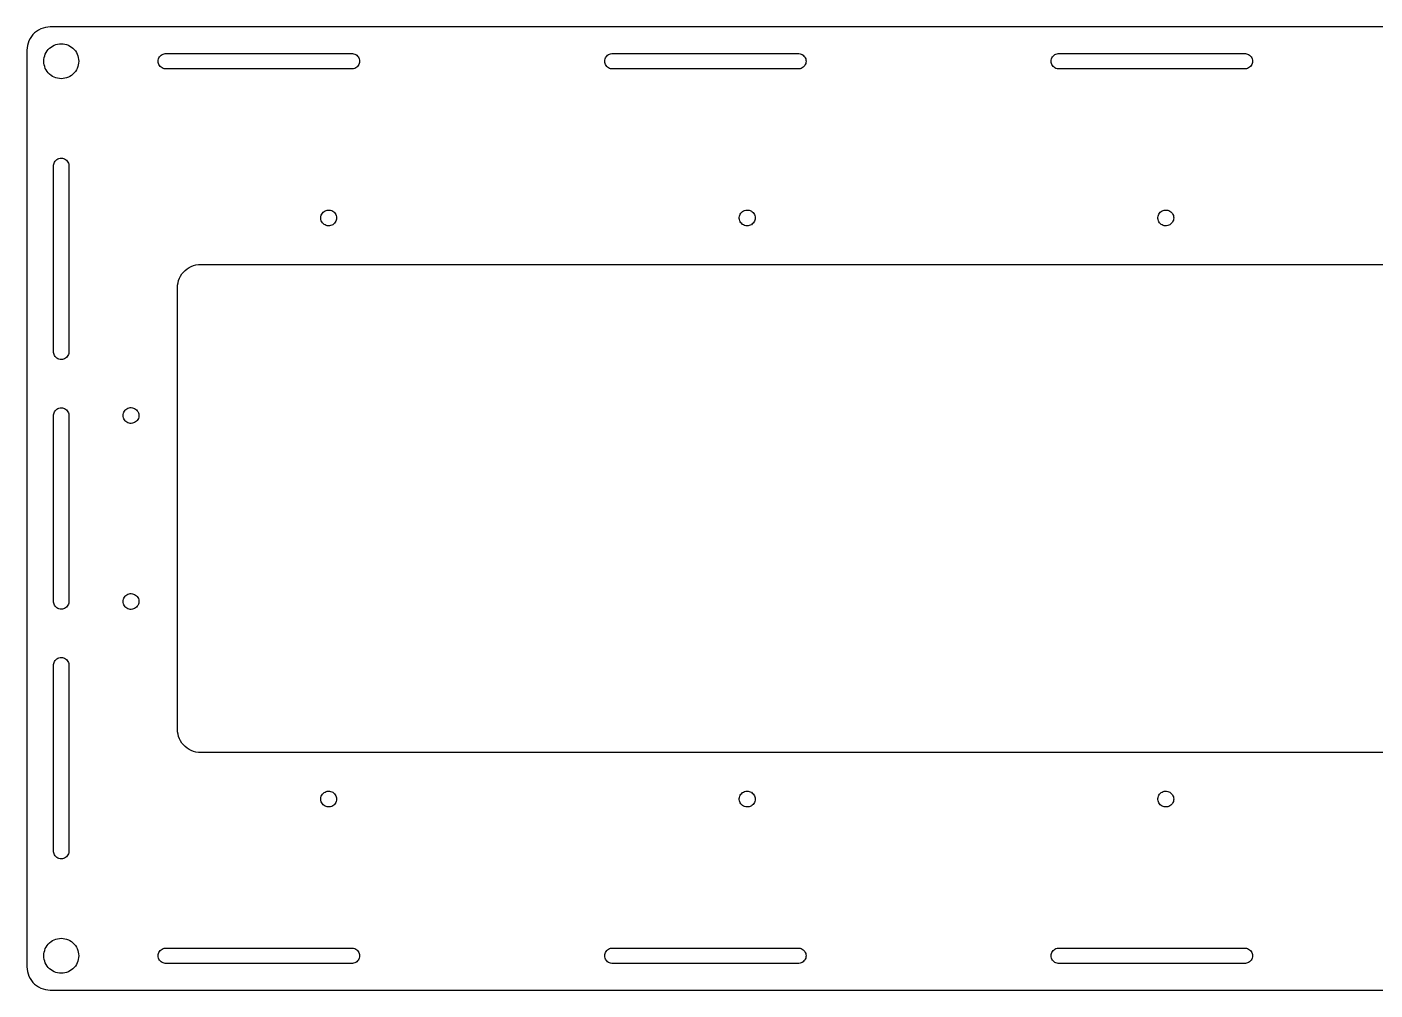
# Model space of a CAD drawing. Header units: metres. Extents: x -290 to 290, y -104 to 104.
# Drawn here: x -289.9 to 0, y -103.6 to 103.6 of the extents above; entities that cross this region are included whole.
import ezdxf

# ---------------------------------------------------------------- set-up
doc = ezdxf.new("R2010")
doc.units = ezdxf.units.M

msp = doc.modelspace()

# ---------------------------------------------------------------- linework, layer by layer
for p, q in [((-288.92, 101.514), (-289.205, 101.075)), ((-288.591, 101.921), (-288.92, 101.514)), ((-288.221, 102.291), (-288.591, 101.921)), ((-287.814, 102.62), (-288.221, 102.291)), ((-287.375, 102.905), (-287.814, 102.62)), ((-286.909, 103.143), (-287.375, 102.905)), ((-286.42, 103.33), (-286.909, 103.143)), ((-285.915, 103.466), (-286.42, 103.33)), ((-285.398, 103.548), (-285.915, 103.466)), ((-284.875, 103.575), (-285.398, 103.548)), ((284.875, 103.575), (-284.875, 103.575)), ((-289.848, 99.0976), (-289.875, 98.575)), ((-289.875, 98.575), (-289.875, -98.575)), ((-289.766, 99.6146), (-289.848, 99.0976)), ((-289.63, 100.12), (-289.766, 99.6146)), ((-289.443, 100.609), (-289.63, 100.12)), ((-289.205, 101.075), (-289.443, 100.609)), ((-285.534, 98.4042), (-285.287, 98.7092)), ((-285.287, 98.7092), (-285.009, 98.9868)), ((-285.009, 98.9868), (-284.704, 99.2338)), ((-284.704, 99.2338), (-284.375, 99.4476)), ((-284.375, 99.4476), (-284.025, 99.6258)), ((-284.025, 99.6258), (-283.659, 99.7665)), ((-283.659, 99.7665), (-283.28, 99.8681)), ((-283.28, 99.8681), (-282.892, 99.9295)), ((-282.892, 99.9295), (-282.5, 99.95)), ((-282.5, 99.95), (-282.108, 99.9295)), ((-282.108, 99.9295), (-281.72, 99.8681)), ((-281.72, 99.8681), (-281.341, 99.7665)), ((-281.341, 99.7665), (-280.975, 99.6258)), ((-280.975, 99.6258), (-280.625, 99.4476)), ((-280.625, 99.4476), (-280.296, 99.2338)), ((-280.296, 99.2338), (-279.991, 98.9868)), ((-279.991, 98.9868), (-279.713, 98.7092)), ((-279.713, 98.7092), (-279.466, 98.4042)), ((-286.25, 96.2), (-286.229, 96.592)), ((-286.229, 95.808), (-286.25, 96.2)), ((-286.229, 96.592), (-286.168, 96.9797)), ((-286.168, 95.4203), (-286.229, 95.808)), ((-286.168, 96.9797), (-286.066, 97.3588)), ((-286.066, 97.3588), (-285.926, 97.7253)), ((-285.926, 97.7253), (-285.748, 98.075)), ((-285.748, 98.075), (-285.534, 98.4042)), ((-279.466, 98.4042), (-279.252, 98.075)), ((-279.252, 98.075), (-279.074, 97.7253)), ((-279.074, 97.7253), (-278.934, 97.3588)), ((-278.934, 97.3588), (-278.832, 96.9797)), ((-278.832, 96.9797), (-278.771, 96.592)), ((-278.771, 95.808), (-278.832, 95.4203)), ((-278.771, 96.592), (-278.75, 96.2)), ((-278.75, 96.2), (-278.771, 95.808)), ((-261.65, 96.2), (-261.632, 96.4459)), ((-261.632, 95.9541), (-261.65, 96.2)), ((-261.632, 96.4459), (-261.577, 96.6863)), ((-261.577, 95.7137), (-261.632, 95.9541)), ((-261.577, 96.6863), (-261.487, 96.9159)), ((-261.487, 95.4841), (-261.577, 95.7137)), ((-261.487, 96.9159), (-261.363, 97.1295)), ((-261.363, 97.1295), (-261.21, 97.3223)), ((-261.21, 97.3223), (-261.029, 97.49)), ((-261.029, 97.49), (-260.825, 97.6289)), ((-260.825, 97.6289), (-260.603, 97.7359)), ((-260.603, 97.7359), (-260.367, 97.8086)), ((-260.367, 97.8086), (-260.123, 97.8454)), ((-260.123, 97.8454), (-219.877, 97.8454)), ((-219.877, 97.8454), (-219.633, 97.8086)), ((-219.633, 97.8086), (-219.397, 97.7359)), ((-219.397, 97.7359), (-219.175, 97.6289)), ((-219.175, 97.6289), (-218.971, 97.49)), ((-218.971, 97.49), (-218.79, 97.3223)), ((-218.79, 97.3223), (-218.637, 97.1295)), ((-218.637, 97.1295), (-218.513, 96.9159)), ((-218.513, 96.9159), (-218.423, 96.6863)), ((-218.423, 95.7137), (-218.513, 95.4841)), ((-218.423, 96.6863), (-218.368, 96.4459)), ((-218.368, 95.9541), (-218.423, 95.7137)), ((-218.368, 96.4459), (-218.35, 96.2)), ((-218.35, 96.2), (-218.368, 95.9541)), ((-165.65, 96.2), (-165.632, 96.4459)), ((-165.632, 95.9541), (-165.65, 96.2)), ((-165.632, 96.4459), (-165.577, 96.6863)), ((-165.577, 95.7137), (-165.632, 95.9541)), ((-165.577, 96.6863), (-165.487, 96.9159)), ((-165.487, 95.4841), (-165.577, 95.7137)), ((-165.487, 96.9159), (-165.363, 97.1295)), ((-165.363, 97.1295), (-165.21, 97.3223)), ((-165.21, 97.3223), (-165.029, 97.49)), ((-165.029, 97.49), (-164.825, 97.6289)), ((-164.825, 97.6289), (-164.603, 97.7359)), ((-164.603, 97.7359), (-164.367, 97.8086)), ((-164.367, 97.8086), (-164.123, 97.8454)), ((-164.123, 97.8454), (-123.877, 97.8454)), ((-123.877, 97.8454), (-123.633, 97.8086)), ((-123.633, 97.8086), (-123.397, 97.7359)), ((-123.397, 97.7359), (-123.175, 97.6289)), ((-123.175, 97.6289), (-122.971, 97.49)), ((-122.971, 97.49), (-122.79, 97.3223)), ((-122.79, 97.3223), (-122.637, 97.1295)), ((-122.637, 97.1295), (-122.513, 96.9159)), ((-122.513, 96.9159), (-122.423, 96.6863)), ((-122.423, 95.7137), (-122.513, 95.4841)), ((-122.423, 96.6863), (-122.368, 96.4459)), ((-122.368, 95.9541), (-122.423, 95.7137)), ((-122.368, 96.4459), (-122.35, 96.2)), ((-122.35, 96.2), (-122.368, 95.9541)), ((-69.65, 96.2), (-69.6316, 96.4459)), ((-69.6316, 95.9541), (-69.65, 96.2)), ((-69.6316, 96.4459), (-69.5767, 96.6863)), ((-69.5767, 95.7137), (-69.6316, 95.9541)), ((-69.5767, 96.6863), (-69.4866, 96.9159)), ((-69.4866, 95.4841), (-69.5767, 95.7137)), ((-69.4866, 96.9159), (-69.3633, 97.1295)), ((-69.3633, 97.1295), (-69.2095, 97.3223)), ((-69.2095, 97.3223), (-69.0287, 97.49)), ((-69.0287, 97.49), (-68.825, 97.6289)), ((-68.825, 97.6289), (-68.6028, 97.7359)), ((-68.6028, 97.7359), (-68.3672, 97.8086)), ((-68.3672, 97.8086), (-68.1233, 97.8454)), ((-68.1233, 97.8454), (-27.8767, 97.8454)), ((-27.8767, 97.8454), (-27.6328, 97.8086)), ((-27.6328, 97.8086), (-27.3972, 97.7359)), ((-27.3972, 97.7359), (-27.175, 97.6289)), ((-27.175, 97.6289), (-26.9712, 97.49)), ((-26.9712, 97.49), (-26.7905, 97.3223)), ((-26.7905, 97.3223), (-26.6367, 97.1295)), ((-26.6367, 97.1295), (-26.5134, 96.9159)), ((-26.5134, 96.9159), (-26.4233, 96.6863)), ((-26.4233, 95.7137), (-26.5134, 95.4841)), ((-26.4233, 96.6863), (-26.3684, 96.4459)), ((-26.3684, 95.9541), (-26.4233, 95.7137)), ((-26.3684, 96.4459), (-26.35, 96.2)), ((-26.35, 96.2), (-26.3684, 95.9541)), ((-286.066, 95.0412), (-286.168, 95.4203)), ((-285.926, 94.6747), (-286.066, 95.0412)), ((-285.748, 94.325), (-285.926, 94.6747)), ((-285.534, 93.9958), (-285.748, 94.325)), ((-285.287, 93.6908), (-285.534, 93.9958)), ((-285.009, 93.4132), (-285.287, 93.6908)), ((-284.704, 93.1662), (-285.009, 93.4132)), ((-284.375, 92.9524), (-284.704, 93.1662)), ((-284.025, 92.7742), (-284.375, 92.9524)), ((-283.659, 92.6335), (-284.025, 92.7742)), ((-280.975, 92.7742), (-281.341, 92.6335)), ((-280.625, 92.9524), (-280.975, 92.7742)), ((-280.296, 93.1662), (-280.625, 92.9524)), ((-279.991, 93.4132), (-280.296, 93.1662)), ((-279.713, 93.6908), (-279.991, 93.4132)), ((-279.466, 93.9958), (-279.713, 93.6908)), ((-279.252, 94.325), (-279.466, 93.9958)), ((-279.074, 94.6747), (-279.252, 94.325)), ((-278.934, 95.0412), (-279.074, 94.6747)), ((-278.832, 95.4203), (-278.934, 95.0412)), ((-261.363, 95.2705), (-261.487, 95.4841)), ((-261.21, 95.0777), (-261.363, 95.2705)), ((-261.029, 94.91), (-261.21, 95.0777)), ((-260.825, 94.7711), (-261.029, 94.91)), ((-260.603, 94.664), (-260.825, 94.7711)), ((-260.367, 94.5914), (-260.603, 94.664)), ((-260.123, 94.5546), (-260.367, 94.5914)), ((-219.877, 94.5546), (-260.123, 94.5546)), ((-219.633, 94.5914), (-219.877, 94.5546)), ((-219.397, 94.664), (-219.633, 94.5914)), ((-219.175, 94.7711), (-219.397, 94.664)), ((-218.971, 94.91), (-219.175, 94.7711)), ((-218.79, 95.0777), (-218.971, 94.91)), ((-218.637, 95.2705), (-218.79, 95.0777)), ((-218.513, 95.4841), (-218.637, 95.2705)), ((-165.363, 95.2705), (-165.487, 95.4841)), ((-165.21, 95.0777), (-165.363, 95.2705)), ((-165.029, 94.91), (-165.21, 95.0777)), ((-164.825, 94.7711), (-165.029, 94.91)), ((-164.603, 94.664), (-164.825, 94.7711)), ((-164.367, 94.5914), (-164.603, 94.664)), ((-164.123, 94.5546), (-164.367, 94.5914)), ((-123.877, 94.5546), (-164.123, 94.5546)), ((-123.633, 94.5914), (-123.877, 94.5546)), ((-123.397, 94.664), (-123.633, 94.5914)), ((-123.175, 94.7711), (-123.397, 94.664)), ((-122.971, 94.91), (-123.175, 94.7711)), ((-122.79, 95.0777), (-122.971, 94.91)), ((-122.637, 95.2705), (-122.79, 95.0777)), ((-122.513, 95.4841), (-122.637, 95.2705)), ((-69.3633, 95.2705), (-69.4866, 95.4841)), ((-69.2095, 95.0777), (-69.3633, 95.2705)), ((-69.0287, 94.91), (-69.2095, 95.0777)), ((-68.825, 94.7711), (-69.0287, 94.91)), ((-68.6028, 94.664), (-68.825, 94.7711)), ((-68.3672, 94.5914), (-68.6028, 94.664)), ((-68.1233, 94.5546), (-68.3672, 94.5914)), ((-27.8767, 94.5546), (-68.1233, 94.5546)), ((-27.6328, 94.5914), (-27.8767, 94.5546)), ((-27.3972, 94.664), (-27.6328, 94.5914)), ((-27.175, 94.7711), (-27.3972, 94.664)), ((-26.9712, 94.91), (-27.175, 94.7711)), ((-26.7905, 95.0777), (-26.9712, 94.91)), ((-26.6367, 95.2705), (-26.7905, 95.0777)), ((-26.5134, 95.4841), (-26.6367, 95.2705)), ((-283.28, 92.5319), (-283.659, 92.6335)), ((-282.892, 92.4705), (-283.28, 92.5319)), ((-282.5, 92.45), (-282.892, 92.4705)), ((-282.108, 92.4705), (-282.5, 92.45)), ((-281.72, 92.5319), (-282.108, 92.4705)), ((-281.341, 92.6335), (-281.72, 92.5319)), ((-284.145, 73.8233), (-284.109, 74.0672)), ((-284.145, 33.5767), (-284.145, 73.8233)), ((-284.109, 74.0672), (-284.036, 74.3028)), ((-284.036, 74.3028), (-283.929, 74.525)), ((-283.929, 74.525), (-283.79, 74.7288)), ((-283.79, 74.7288), (-283.622, 74.9095)), ((-283.622, 74.9095), (-283.429, 75.0633)), ((-283.429, 75.0633), (-283.216, 75.1866)), ((-283.216, 75.1866), (-282.986, 75.2767)), ((-282.986, 75.2767), (-282.746, 75.3316)), ((-282.746, 75.3316), (-282.5, 75.35)), ((-282.5, 75.35), (-282.254, 75.3316)), ((-282.254, 75.3316), (-282.014, 75.2767)), ((-282.014, 75.2767), (-281.784, 75.1866)), ((-281.784, 75.1866), (-281.571, 75.0633)), ((-281.571, 75.0633), (-281.378, 74.9095)), ((-281.378, 74.9095), (-281.21, 74.7288)), ((-281.21, 74.7288), (-281.071, 74.525)), ((-281.071, 74.525), (-280.964, 74.3028)), ((-280.964, 74.3028), (-280.891, 74.0672)), ((-280.891, 74.0672), (-280.855, 73.8233)), ((-280.855, 73.8233), (-280.855, 33.5767)), ((-226.18, 63.7238), (-225.989, 63.8826)), ((-225.989, 63.8826), (-225.777, 64.0119)), ((-225.777, 64.0119), (-225.549, 64.1089)), ((-225.549, 64.1089), (-225.309, 64.1717)), ((-225.309, 64.1717), (-225.062, 64.1989)), ((-225.062, 64.1989), (-224.814, 64.1898)), ((-224.814, 64.1898), (-224.57, 64.1447)), ((-224.57, 64.1447), (-224.335, 64.0646)), ((-224.335, 64.0646), (-224.114, 63.9511)), ((-224.114, 63.9511), (-223.913, 63.8067)), ((-223.913, 63.8067), (-223.734, 63.6344)), ((-136.18, 63.7238), (-135.989, 63.8826)), ((-135.989, 63.8826), (-135.777, 64.0119)), ((-135.777, 64.0119), (-135.549, 64.1089)), ((-135.549, 64.1089), (-135.309, 64.1717)), ((-135.309, 64.1717), (-135.062, 64.1989)), ((-135.062, 64.1989), (-134.814, 64.1898)), ((-134.814, 64.1898), (-134.57, 64.1447)), ((-134.57, 64.1447), (-134.335, 64.0646)), ((-134.335, 64.0646), (-134.114, 63.9511)), ((-134.114, 63.9511), (-133.913, 63.8067)), ((-133.913, 63.8067), (-133.734, 63.6344)), ((-46.1799, 63.7238), (-45.9892, 63.8826)), ((-45.9892, 63.8826), (-45.7773, 64.0119)), ((-45.7773, 64.0119), (-45.5489, 64.1089)), ((-45.5489, 64.1089), (-45.3088, 64.1717)), ((-45.3088, 64.1717), (-45.0621, 64.1989)), ((-45.0621, 64.1989), (-44.8141, 64.1898)), ((-44.8141, 64.1898), (-44.57, 64.1447)), ((-44.57, 64.1447), (-44.3351, 64.0646)), ((-44.3351, 64.0646), (-44.1144, 63.9511)), ((-44.1144, 63.9511), (-43.9126, 63.8067)), ((-43.9126, 63.8067), (-43.7339, 63.6344)), ((-226.695, 62.6241), (-226.659, 62.8696)), ((-226.695, 62.3759), (-226.695, 62.6241)), ((-226.659, 62.1304), (-226.695, 62.3759)), ((-226.659, 62.8696), (-226.588, 63.1073)), ((-226.588, 61.8927), (-226.659, 62.1304)), ((-226.588, 63.1073), (-226.482, 63.332)), ((-226.482, 61.668), (-226.588, 61.8927)), ((-226.482, 63.332), (-226.346, 63.539)), ((-226.346, 61.461), (-226.482, 61.668)), ((-226.346, 63.539), (-226.18, 63.7238)), ((-226.18, 61.2762), (-226.346, 61.461)), ((-225.989, 61.1174), (-226.18, 61.2762)), ((-225.777, 60.9881), (-225.989, 61.1174)), ((-225.549, 60.8911), (-225.777, 60.9881)), ((-225.309, 60.8283), (-225.549, 60.8911)), ((-224.335, 60.9354), (-224.57, 60.8553)), ((-224.114, 61.0489), (-224.335, 60.9354)), ((-223.913, 61.1933), (-224.114, 61.0489)), ((-223.734, 61.3656), (-223.913, 61.1933)), ((-223.734, 63.6344), (-223.582, 63.438)), ((-223.582, 61.562), (-223.734, 61.3656)), ((-223.582, 63.438), (-223.461, 63.2216)), ((-223.461, 61.7784), (-223.582, 61.562)), ((-223.461, 63.2216), (-223.372, 62.9898)), ((-223.372, 62.0102), (-223.461, 61.7784)), ((-223.372, 62.9898), (-223.318, 62.7475)), ((-223.318, 62.2525), (-223.372, 62.0102)), ((-223.318, 62.7475), (-223.3, 62.5)), ((-223.3, 62.5), (-223.318, 62.2525)), ((-136.695, 62.6241), (-136.659, 62.8696)), ((-136.695, 62.3759), (-136.695, 62.6241)), ((-136.659, 62.1304), (-136.695, 62.3759)), ((-136.659, 62.8696), (-136.588, 63.1073)), ((-136.588, 61.8927), (-136.659, 62.1304)), ((-136.588, 63.1073), (-136.482, 63.332)), ((-136.482, 61.668), (-136.588, 61.8927)), ((-136.482, 63.332), (-136.346, 63.539)), ((-136.346, 61.461), (-136.482, 61.668)), ((-136.346, 63.539), (-136.18, 63.7238)), ((-136.18, 61.2762), (-136.346, 61.461)), ((-135.989, 61.1174), (-136.18, 61.2762)), ((-135.777, 60.9881), (-135.989, 61.1174)), ((-135.549, 60.8911), (-135.777, 60.9881)), ((-135.309, 60.8283), (-135.549, 60.8911)), ((-134.335, 60.9354), (-134.57, 60.8553)), ((-134.114, 61.0489), (-134.335, 60.9354)), ((-133.913, 61.1933), (-134.114, 61.0489)), ((-133.734, 61.3656), (-133.913, 61.1933)), ((-133.734, 63.6344), (-133.582, 63.438)), ((-133.582, 61.562), (-133.734, 61.3656)), ((-133.582, 63.438), (-133.461, 63.2216)), ((-133.461, 61.7784), (-133.582, 61.562)), ((-133.461, 63.2216), (-133.372, 62.9898)), ((-133.372, 62.0102), (-133.461, 61.7784)), ((-133.372, 62.9898), (-133.318, 62.7475)), ((-133.318, 62.2525), (-133.372, 62.0102)), ((-133.318, 62.7475), (-133.3, 62.5)), ((-133.3, 62.5), (-133.318, 62.2525)), ((-46.6955, 62.6241), (-46.6593, 62.8696)), ((-46.6955, 62.3759), (-46.6955, 62.6241)), ((-46.6593, 62.1304), (-46.6955, 62.3759)), ((-46.6593, 62.8696), (-46.5878, 63.1073)), ((-46.5878, 61.8927), (-46.6593, 62.1304)), ((-46.5878, 63.1073), (-46.4825, 63.332)), ((-46.4825, 61.668), (-46.5878, 61.8927)), ((-46.4825, 63.332), (-46.3455, 63.539)), ((-46.3455, 61.461), (-46.4825, 61.668)), ((-46.3455, 63.539), (-46.1799, 63.7238)), ((-46.1799, 61.2762), (-46.3455, 61.461)), ((-45.9892, 61.1174), (-46.1799, 61.2762)), ((-45.7773, 60.9881), (-45.9892, 61.1174)), ((-45.5489, 60.8911), (-45.7773, 60.9881)), ((-45.3088, 60.8283), (-45.5489, 60.8911)), ((-44.3351, 60.9354), (-44.57, 60.8553)), ((-44.1144, 61.0489), (-44.3351, 60.9354)), ((-43.9126, 61.1933), (-44.1144, 61.0489)), ((-43.7339, 61.3656), (-43.9126, 61.1933)), ((-43.7339, 63.6344), (-43.5822, 63.438)), ((-43.5822, 61.562), (-43.7339, 61.3656)), ((-43.5822, 63.438), (-43.4607, 63.2216)), ((-43.4607, 61.7784), (-43.5822, 61.562)), ((-43.4607, 63.2216), (-43.3721, 62.9898)), ((-43.3721, 62.0102), (-43.4607, 61.7784)), ((-43.3721, 62.9898), (-43.3181, 62.7475)), ((-43.3181, 62.2525), (-43.3721, 62.0102)), ((-43.3181, 62.7475), (-43.3, 62.5)), ((-43.3, 62.5), (-43.3181, 62.2525)), ((-225.062, 60.8011), (-225.309, 60.8283)), ((-224.814, 60.8102), (-225.062, 60.8011)), ((-224.57, 60.8553), (-224.814, 60.8102)), ((-135.062, 60.8011), (-135.309, 60.8283)), ((-134.814, 60.8102), (-135.062, 60.8011)), ((-134.57, 60.8553), (-134.814, 60.8102)), ((-45.0621, 60.8011), (-45.3088, 60.8283)), ((-44.8141, 60.8102), (-45.0621, 60.8011)), ((-44.57, 60.8553), (-44.8141, 60.8102)), ((-254.534, 52.0677), (-254.045, 52.2553)), ((-254.045, 52.2553), (-253.54, 52.3907)), ((-253.54, 52.3907), (-253.023, 52.4726)), ((-253.023, 52.4726), (-252.5, 52.5)), ((-252.5, 52.5), (252.5, 52.5)), ((-257.255, 49.0451), (-257.068, 49.5337)), ((-257.068, 49.5337), (-256.83, 50)), ((-256.83, 50), (-256.545, 50.4389)), ((-256.545, 50.4389), (-256.216, 50.8457)), ((-256.216, 50.8457), (-255.846, 51.2157)), ((-255.846, 51.2157), (-255.439, 51.5451)), ((-255.439, 51.5451), (-255, 51.8301)), ((-255, 51.8301), (-254.534, 52.0677)), ((-257.5, 47.5), (-257.473, 48.0226)), ((-257.5, -47.5), (-257.5, 47.5)), ((-257.473, 48.0226), (-257.391, 48.5396)), ((-257.391, 48.5396), (-257.255, 49.0451)), ((-284.109, 33.3328), (-284.145, 33.5767)), ((-284.036, 33.0972), (-284.109, 33.3328)), ((-283.929, 32.875), (-284.036, 33.0972)), ((-283.79, 32.6712), (-283.929, 32.875)), ((-283.622, 32.4905), (-283.79, 32.6712)), ((-283.429, 32.3367), (-283.622, 32.4905)), ((-283.216, 32.2134), (-283.429, 32.3367)), ((-282.986, 32.1233), (-283.216, 32.2134)), ((-282.746, 32.0684), (-282.986, 32.1233)), ((-282.5, 32.05), (-282.746, 32.0684)), ((-282.254, 32.0684), (-282.5, 32.05)), ((-282.014, 32.1233), (-282.254, 32.0684)), ((-281.784, 32.2134), (-282.014, 32.1233)), ((-281.571, 32.3367), (-281.784, 32.2134)), ((-281.378, 32.4905), (-281.571, 32.3367)), ((-281.21, 32.6712), (-281.378, 32.4905)), ((-281.071, 32.875), (-281.21, 32.6712)), ((-280.964, 33.0972), (-281.071, 32.875)), ((-280.891, 33.3328), (-280.964, 33.0972)), ((-280.855, 33.5767), (-280.891, 33.3328)), ((-284.145, 20.1233), (-284.109, 20.3672)), ((-284.109, 20.3672), (-284.036, 20.6028)), ((-284.036, 20.6028), (-283.929, 20.825)), ((-283.929, 20.825), (-283.79, 21.0287)), ((-283.79, 21.0287), (-283.622, 21.2095)), ((-283.622, 21.2095), (-283.429, 21.3633)), ((-283.429, 21.3633), (-283.216, 21.4866)), ((-283.216, 21.4866), (-282.986, 21.5767)), ((-282.986, 21.5767), (-282.746, 21.6316)), ((-282.746, 21.6316), (-282.5, 21.65)), ((-282.5, 21.65), (-282.254, 21.6316)), ((-282.254, 21.6316), (-282.014, 21.5767)), ((-282.014, 21.5767), (-281.784, 21.4866)), ((-281.784, 21.4866), (-281.571, 21.3633)), ((-281.571, 21.3633), (-281.378, 21.2095)), ((-281.378, 21.2095), (-281.21, 21.0287)), ((-281.21, 21.0287), (-281.071, 20.825)), ((-281.071, 20.825), (-280.964, 20.6028)), ((-280.964, 20.6028), (-280.891, 20.3672)), ((-280.891, 20.3672), (-280.855, 20.1233)), ((-269.182, 20.2475), (-269.128, 20.4898)), ((-269.128, 20.4898), (-269.039, 20.7216)), ((-269.039, 20.7216), (-268.918, 20.938)), ((-268.918, 20.938), (-268.766, 21.1344)), ((-268.766, 21.1344), (-268.587, 21.3067)), ((-268.587, 21.3067), (-268.386, 21.4511)), ((-268.386, 21.4511), (-268.165, 21.5646)), ((-268.165, 21.5646), (-267.93, 21.6447)), ((-267.93, 21.6447), (-267.686, 21.6898)), ((-267.686, 21.6898), (-267.438, 21.6989)), ((-267.438, 21.6989), (-267.191, 21.6717)), ((-267.191, 21.6717), (-266.951, 21.6089)), ((-266.951, 21.6089), (-266.723, 21.5119)), ((-266.723, 21.5119), (-266.511, 21.3826)), ((-266.511, 21.3826), (-266.32, 21.2238)), ((-266.32, 21.2238), (-266.154, 21.039)), ((-266.154, 21.039), (-266.018, 20.832)), ((-266.018, 20.832), (-265.912, 20.6073)), ((-265.912, 20.6073), (-265.841, 20.3696)), ((-265.841, 20.3696), (-265.805, 20.1241)), ((-284.145, -20.1233), (-284.145, 20.1233)), ((-280.855, 20.1233), (-280.855, -20.1233)), ((-269.2, 20), (-269.182, 20.2475)), ((-269.182, 19.7525), (-269.2, 20)), ((-269.128, 19.5102), (-269.182, 19.7525)), ((-269.039, 19.2784), (-269.128, 19.5102)), ((-268.918, 19.062), (-269.039, 19.2784)), ((-268.766, 18.8656), (-268.918, 19.062)), ((-268.587, 18.6933), (-268.766, 18.8656)), ((-268.386, 18.5489), (-268.587, 18.6933)), ((-268.165, 18.4354), (-268.386, 18.5489)), ((-267.93, 18.3553), (-268.165, 18.4354)), ((-267.686, 18.3102), (-267.93, 18.3553)), ((-267.438, 18.3011), (-267.686, 18.3102)), ((-267.191, 18.3283), (-267.438, 18.3011)), ((-266.951, 18.3911), (-267.191, 18.3283)), ((-266.723, 18.4881), (-266.951, 18.3911)), ((-266.511, 18.6174), (-266.723, 18.4881)), ((-266.32, 18.7762), (-266.511, 18.6174)), ((-266.154, 18.961), (-266.32, 18.7762)), ((-266.018, 19.168), (-266.154, 18.961)), ((-265.912, 19.3927), (-266.018, 19.168)), ((-265.841, 19.6304), (-265.912, 19.3927)), ((-265.805, 19.8759), (-265.841, 19.6304)), ((-265.805, 20.1241), (-265.805, 19.8759)), ((-284.109, -20.3672), (-284.145, -20.1233)), ((-280.855, -20.1233), (-280.891, -20.3672)), ((-269.2, -20), (-269.182, -19.7525)), ((-269.182, -20.2475), (-269.2, -20)), ((-269.182, -19.7525), (-269.128, -19.5102)), ((-269.128, -20.4898), (-269.182, -20.2475)), ((-269.128, -19.5102), (-269.039, -19.2784)), ((-269.039, -19.2784), (-268.918, -19.062)), ((-268.918, -19.062), (-268.766, -18.8656)), ((-268.766, -18.8656), (-268.587, -18.6933)), ((-268.587, -18.6933), (-268.386, -18.5489)), ((-268.386, -18.5489), (-268.165, -18.4354)), ((-268.165, -18.4354), (-267.93, -18.3553)), ((-267.93, -18.3553), (-267.686, -18.3102)), ((-267.686, -18.3102), (-267.438, -18.3011)), ((-267.438, -18.3011), (-267.191, -18.3283)), ((-267.191, -18.3283), (-266.951, -18.3911)), ((-266.951, -18.3911), (-266.723, -18.4881)), ((-266.723, -18.4881), (-266.511, -18.6174)), ((-266.511, -18.6174), (-266.32, -18.7762)), ((-266.32, -18.7762), (-266.154, -18.961)), ((-266.154, -18.961), (-266.018, -19.168)), ((-266.018, -19.168), (-265.912, -19.3927)), ((-265.912, -19.3927), (-265.841, -19.6304)), ((-265.841, -19.6304), (-265.805, -19.8759)), ((-265.805, -20.1241), (-265.841, -20.3696)), ((-265.805, -19.8759), (-265.805, -20.1241)), ((-284.036, -20.6028), (-284.109, -20.3672)), ((-283.929, -20.825), (-284.036, -20.6028)), ((-283.79, -21.0287), (-283.929, -20.825)), ((-283.622, -21.2095), (-283.79, -21.0287)), ((-283.429, -21.3633), (-283.622, -21.2095)), ((-283.216, -21.4866), (-283.429, -21.3633)), ((-282.986, -21.5767), (-283.216, -21.4866)), ((-282.746, -21.6316), (-282.986, -21.5767)), ((-282.5, -21.65), (-282.746, -21.6316)), ((-282.254, -21.6316), (-282.5, -21.65)), ((-282.014, -21.5767), (-282.254, -21.6316)), ((-281.784, -21.4866), (-282.014, -21.5767)), ((-281.571, -21.3633), (-281.784, -21.4866)), ((-281.378, -21.2095), (-281.571, -21.3633)), ((-281.21, -21.0287), (-281.378, -21.2095)), ((-281.071, -20.825), (-281.21, -21.0287)), ((-280.964, -20.6028), (-281.071, -20.825)), ((-280.891, -20.3672), (-280.964, -20.6028)), ((-269.039, -20.7216), (-269.128, -20.4898)), ((-268.918, -20.938), (-269.039, -20.7216)), ((-268.766, -21.1344), (-268.918, -20.938)), ((-268.587, -21.3067), (-268.766, -21.1344)), ((-268.386, -21.4511), (-268.587, -21.3067)), ((-268.165, -21.5646), (-268.386, -21.4511)), ((-267.93, -21.6447), (-268.165, -21.5646)), ((-267.686, -21.6898), (-267.93, -21.6447)), ((-267.438, -21.6989), (-267.686, -21.6898)), ((-267.191, -21.6717), (-267.438, -21.6989)), ((-266.951, -21.6089), (-267.191, -21.6717)), ((-266.723, -21.5119), (-266.951, -21.6089)), ((-266.511, -21.3826), (-266.723, -21.5119)), ((-266.32, -21.2238), (-266.511, -21.3826)), ((-266.154, -21.039), (-266.32, -21.2238)), ((-266.018, -20.832), (-266.154, -21.039)), ((-265.912, -20.6073), (-266.018, -20.832)), ((-265.841, -20.3696), (-265.912, -20.6073)), ((-284.145, -33.5767), (-284.109, -33.3328)), ((-284.145, -73.8233), (-284.145, -33.5767)), ((-284.109, -33.3328), (-284.036, -33.0972)), ((-284.036, -33.0972), (-283.929, -32.875)), ((-283.929, -32.875), (-283.79, -32.6712)), ((-283.79, -32.6712), (-283.622, -32.4905)), ((-283.622, -32.4905), (-283.429, -32.3367)), ((-283.429, -32.3367), (-283.216, -32.2134)), ((-283.216, -32.2134), (-282.986, -32.1233)), ((-282.986, -32.1233), (-282.746, -32.0684)), ((-282.746, -32.0684), (-282.5, -32.05)), ((-282.5, -32.05), (-282.254, -32.0684)), ((-282.254, -32.0684), (-282.014, -32.1233)), ((-282.014, -32.1233), (-281.784, -32.2134)), ((-281.784, -32.2134), (-281.571, -32.3367)), ((-281.571, -32.3367), (-281.378, -32.4905)), ((-281.378, -32.4905), (-281.21, -32.6712)), ((-281.21, -32.6712), (-281.071, -32.875)), ((-281.071, -32.875), (-280.964, -33.0972)), ((-280.964, -33.0972), (-280.891, -33.3328)), ((-280.891, -33.3328), (-280.855, -33.5767)), ((-280.855, -33.5767), (-280.855, -73.8233)), ((-257.473, -48.0226), (-257.5, -47.5)), ((-257.391, -48.5396), (-257.473, -48.0226)), ((-257.255, -49.0451), (-257.391, -48.5396)), ((-257.068, -49.5337), (-257.255, -49.0451)), ((-256.83, -50), (-257.068, -49.5337)), ((-256.545, -50.4389), (-256.83, -50)), ((-256.216, -50.8457), (-256.545, -50.4389)), ((-255.846, -51.2157), (-256.216, -50.8457)), ((-255.439, -51.5451), (-255.846, -51.2157)), ((-255, -51.8301), (-255.439, -51.5451)), ((-254.534, -52.0677), (-255, -51.8301)), ((-254.045, -52.2553), (-254.534, -52.0677)), ((-253.54, -52.3907), (-254.045, -52.2553)), ((-253.023, -52.4726), (-253.54, -52.3907)), ((-252.5, -52.5), (-253.023, -52.4726)), ((252.5, -52.5), (-252.5, -52.5)), ((-225.549, -60.8911), (-225.309, -60.8283)), ((-225.309, -60.8283), (-225.062, -60.8011)), ((-225.062, -60.8011), (-224.814, -60.8102)), ((-224.814, -60.8102), (-224.57, -60.8553)), ((-224.57, -60.8553), (-224.335, -60.9354)), ((-135.549, -60.8911), (-135.309, -60.8283)), ((-135.309, -60.8283), (-135.062, -60.8011)), ((-135.062, -60.8011), (-134.814, -60.8102)), ((-134.814, -60.8102), (-134.57, -60.8553)), ((-134.57, -60.8553), (-134.335, -60.9354)), ((-45.5489, -60.8911), (-45.3088, -60.8283)), ((-45.3088, -60.8283), (-45.0621, -60.8011)), ((-45.0621, -60.8011), (-44.8141, -60.8102)), ((-44.8141, -60.8102), (-44.57, -60.8553)), ((-44.57, -60.8553), (-44.3351, -60.9354)), ((-226.695, -62.3759), (-226.659, -62.1304)), ((-226.695, -62.6241), (-226.695, -62.3759)), ((-226.659, -62.8696), (-226.695, -62.6241)), ((-226.659, -62.1304), (-226.588, -61.8927)), ((-226.588, -63.1073), (-226.659, -62.8696)), ((-226.588, -61.8927), (-226.482, -61.668)), ((-226.482, -63.332), (-226.588, -63.1073)), ((-226.482, -61.668), (-226.346, -61.461)), ((-226.346, -63.539), (-226.482, -63.332)), ((-226.346, -61.461), (-226.18, -61.2762)), ((-226.18, -63.7238), (-226.346, -63.539)), ((-226.18, -61.2762), (-225.989, -61.1174)), ((-225.989, -63.8826), (-226.18, -63.7238)), ((-225.989, -61.1174), (-225.777, -60.9881)), ((-225.777, -60.9881), (-225.549, -60.8911)), ((-224.335, -60.9354), (-224.114, -61.0489)), ((-224.114, -61.0489), (-223.913, -61.1933)), ((-223.913, -61.1933), (-223.734, -61.3656)), ((-223.734, -63.6344), (-223.913, -63.8067)), ((-223.734, -61.3656), (-223.582, -61.562)), ((-223.582, -63.438), (-223.734, -63.6344)), ((-223.582, -61.562), (-223.461, -61.7784)), ((-223.461, -63.2216), (-223.582, -63.438)), ((-223.461, -61.7784), (-223.372, -62.0102)), ((-223.372, -62.9898), (-223.461, -63.2216)), ((-223.372, -62.0102), (-223.318, -62.2525)), ((-223.318, -62.7475), (-223.372, -62.9898)), ((-223.318, -62.2525), (-223.3, -62.5)), ((-223.3, -62.5), (-223.318, -62.7475)), ((-136.695, -62.3759), (-136.659, -62.1304)), ((-136.695, -62.6241), (-136.695, -62.3759)), ((-136.659, -62.8696), (-136.695, -62.6241)), ((-136.659, -62.1304), (-136.588, -61.8927)), ((-136.588, -63.1073), (-136.659, -62.8696)), ((-136.588, -61.8927), (-136.482, -61.668)), ((-136.482, -63.332), (-136.588, -63.1073)), ((-136.482, -61.668), (-136.346, -61.461)), ((-136.346, -63.539), (-136.482, -63.332)), ((-136.346, -61.461), (-136.18, -61.2762)), ((-136.18, -63.7238), (-136.346, -63.539)), ((-136.18, -61.2762), (-135.989, -61.1174)), ((-135.989, -63.8826), (-136.18, -63.7238)), ((-135.989, -61.1174), (-135.777, -60.9881)), ((-135.777, -60.9881), (-135.549, -60.8911)), ((-134.335, -60.9354), (-134.114, -61.0489)), ((-134.114, -61.0489), (-133.913, -61.1933)), ((-133.913, -61.1933), (-133.734, -61.3656)), ((-133.734, -63.6344), (-133.913, -63.8067)), ((-133.734, -61.3656), (-133.582, -61.562)), ((-133.582, -63.438), (-133.734, -63.6344)), ((-133.582, -61.562), (-133.461, -61.7784)), ((-133.461, -63.2216), (-133.582, -63.438)), ((-133.461, -61.7784), (-133.372, -62.0102)), ((-133.372, -62.9898), (-133.461, -63.2216)), ((-133.372, -62.0102), (-133.318, -62.2525)), ((-133.318, -62.7475), (-133.372, -62.9898)), ((-133.318, -62.2525), (-133.3, -62.5)), ((-133.3, -62.5), (-133.318, -62.7475)), ((-46.6955, -62.3759), (-46.6593, -62.1304)), ((-46.6955, -62.6241), (-46.6955, -62.3759)), ((-46.6593, -62.8696), (-46.6955, -62.6241)), ((-46.6593, -62.1304), (-46.5878, -61.8927)), ((-46.5878, -63.1073), (-46.6593, -62.8696)), ((-46.5878, -61.8927), (-46.4825, -61.668)), ((-46.4825, -63.332), (-46.5878, -63.1073)), ((-46.4825, -61.668), (-46.3455, -61.461)), ((-46.3455, -63.539), (-46.4825, -63.332)), ((-46.3455, -61.461), (-46.1799, -61.2762)), ((-46.1799, -63.7238), (-46.3455, -63.539)), ((-46.1799, -61.2762), (-45.9892, -61.1174)), ((-45.9892, -63.8826), (-46.1799, -63.7238)), ((-45.9892, -61.1174), (-45.7773, -60.9881)), ((-45.7773, -60.9881), (-45.5489, -60.8911)), ((-44.3351, -60.9354), (-44.1144, -61.0489)), ((-44.1144, -61.0489), (-43.9126, -61.1933)), ((-43.9126, -61.1933), (-43.7339, -61.3656)), ((-43.7339, -63.6344), (-43.9126, -63.8067)), ((-43.7339, -61.3656), (-43.5822, -61.562)), ((-43.5822, -63.438), (-43.7339, -63.6344)), ((-43.5822, -61.562), (-43.4607, -61.7784)), ((-43.4607, -63.2216), (-43.5822, -63.438)), ((-43.4607, -61.7784), (-43.3721, -62.0102)), ((-43.3721, -62.9898), (-43.4607, -63.2216)), ((-43.3721, -62.0102), (-43.3181, -62.2525)), ((-43.3181, -62.7475), (-43.3721, -62.9898)), ((-43.3181, -62.2525), (-43.3, -62.5)), ((-43.3, -62.5), (-43.3181, -62.7475)), ((-225.777, -64.0119), (-225.989, -63.8826)), ((-225.549, -64.1089), (-225.777, -64.0119)), ((-225.309, -64.1717), (-225.549, -64.1089)), ((-225.062, -64.1989), (-225.309, -64.1717)), ((-224.814, -64.1898), (-225.062, -64.1989)), ((-224.57, -64.1447), (-224.814, -64.1898)), ((-224.335, -64.0646), (-224.57, -64.1447)), ((-224.114, -63.9511), (-224.335, -64.0646)), ((-223.913, -63.8067), (-224.114, -63.9511)), ((-135.777, -64.0119), (-135.989, -63.8826)), ((-135.549, -64.1089), (-135.777, -64.0119)), ((-135.309, -64.1717), (-135.549, -64.1089)), ((-135.062, -64.1989), (-135.309, -64.1717)), ((-134.814, -64.1898), (-135.062, -64.1989)), ((-134.57, -64.1447), (-134.814, -64.1898)), ((-134.335, -64.0646), (-134.57, -64.1447)), ((-134.114, -63.9511), (-134.335, -64.0646)), ((-133.913, -63.8067), (-134.114, -63.9511)), ((-45.7773, -64.0119), (-45.9892, -63.8826)), ((-45.5489, -64.1089), (-45.7773, -64.0119)), ((-45.3088, -64.1717), (-45.5489, -64.1089)), ((-45.0621, -64.1989), (-45.3088, -64.1717)), ((-44.8141, -64.1898), (-45.0621, -64.1989)), ((-44.57, -64.1447), (-44.8141, -64.1898)), ((-44.3351, -64.0646), (-44.57, -64.1447)), ((-44.1144, -63.9511), (-44.3351, -64.0646)), ((-43.9126, -63.8067), (-44.1144, -63.9511)), ((-284.109, -74.0672), (-284.145, -73.8233)), ((-284.036, -74.3028), (-284.109, -74.0672)), ((-283.929, -74.525), (-284.036, -74.3028)), ((-283.79, -74.7288), (-283.929, -74.525)), ((-283.622, -74.9095), (-283.79, -74.7288)), ((-283.429, -75.0633), (-283.622, -74.9095)), ((-283.216, -75.1866), (-283.429, -75.0633)), ((-282.986, -75.2767), (-283.216, -75.1866)), ((-282.746, -75.3316), (-282.986, -75.2767)), ((-282.5, -75.35), (-282.746, -75.3316)), ((-282.254, -75.3316), (-282.5, -75.35)), ((-282.014, -75.2767), (-282.254, -75.3316)), ((-281.784, -75.1866), (-282.014, -75.2767)), ((-281.571, -75.0633), (-281.784, -75.1866)), ((-281.378, -74.9095), (-281.571, -75.0633)), ((-281.21, -74.7288), (-281.378, -74.9095)), ((-281.071, -74.525), (-281.21, -74.7288)), ((-280.964, -74.3028), (-281.071, -74.525)), ((-280.891, -74.0672), (-280.964, -74.3028)), ((-280.855, -73.8233), (-280.891, -74.0672)), ((-284.025, -92.7742), (-283.659, -92.6335)), ((-283.659, -92.6335), (-283.28, -92.5319)), ((-283.28, -92.5319), (-282.892, -92.4705)), ((-282.892, -92.4705), (-282.5, -92.45)), ((-282.5, -92.45), (-282.108, -92.4705)), ((-282.108, -92.4705), (-281.72, -92.5319)), ((-281.72, -92.5319), (-281.341, -92.6335)), ((-281.341, -92.6335), (-280.975, -92.7742)), ((-286.229, -95.808), (-286.168, -95.4203)), ((-286.168, -95.4203), (-286.066, -95.0412)), ((-286.066, -95.0412), (-285.926, -94.6747)), ((-285.926, -94.6747), (-285.748, -94.325)), ((-285.748, -94.325), (-285.534, -93.9958)), ((-285.534, -93.9958), (-285.287, -93.6908)), ((-285.287, -93.6908), (-285.009, -93.4132)), ((-285.009, -93.4132), (-284.704, -93.1662)), ((-284.704, -93.1662), (-284.375, -92.9524)), ((-284.375, -92.9524), (-284.025, -92.7742)), ((-280.975, -92.7742), (-280.625, -92.9524)), ((-280.625, -92.9524), (-280.296, -93.1662)), ((-280.296, -93.1662), (-279.991, -93.4132)), ((-279.991, -93.4132), (-279.713, -93.6908)), ((-279.713, -93.6908), (-279.466, -93.9958)), ((-279.466, -93.9958), (-279.252, -94.325)), ((-279.252, -94.325), (-279.074, -94.6747)), ((-279.074, -94.6747), (-278.934, -95.0412)), ((-278.934, -95.0412), (-278.832, -95.4203)), ((-278.832, -95.4203), (-278.771, -95.808)), ((-261.577, -95.7137), (-261.487, -95.4841)), ((-261.487, -95.4841), (-261.363, -95.2705)), ((-261.363, -95.2705), (-261.21, -95.0777)), ((-261.21, -95.0777), (-261.029, -94.91)), ((-261.029, -94.91), (-260.825, -94.7711)), ((-260.825, -94.7711), (-260.603, -94.664)), ((-260.603, -94.664), (-260.367, -94.5914)), ((-260.367, -94.5914), (-260.123, -94.5546)), ((-260.123, -94.5546), (-219.877, -94.5546)), ((-219.877, -94.5546), (-219.633, -94.5914)), ((-219.633, -94.5914), (-219.397, -94.664)), ((-219.397, -94.664), (-219.175, -94.7711)), ((-219.175, -94.7711), (-218.971, -94.91)), ((-218.971, -94.91), (-218.79, -95.0777)), ((-218.79, -95.0777), (-218.637, -95.2705)), ((-218.637, -95.2705), (-218.513, -95.4841)), ((-218.513, -95.4841), (-218.423, -95.7137)), ((-165.577, -95.7137), (-165.487, -95.4841)), ((-165.487, -95.4841), (-165.363, -95.2705)), ((-165.363, -95.2705), (-165.21, -95.0777)), ((-165.21, -95.0777), (-165.029, -94.91)), ((-165.029, -94.91), (-164.825, -94.7711)), ((-164.825, -94.7711), (-164.603, -94.664)), ((-164.603, -94.664), (-164.367, -94.5914)), ((-164.367, -94.5914), (-164.123, -94.5546)), ((-164.123, -94.5546), (-123.877, -94.5546)), ((-123.877, -94.5546), (-123.633, -94.5914)), ((-123.633, -94.5914), (-123.397, -94.664)), ((-123.397, -94.664), (-123.175, -94.7711)), ((-123.175, -94.7711), (-122.971, -94.91)), ((-122.971, -94.91), (-122.79, -95.0777)), ((-122.79, -95.0777), (-122.637, -95.2705)), ((-122.637, -95.2705), (-122.513, -95.4841)), ((-122.513, -95.4841), (-122.423, -95.7137)), ((-69.5767, -95.7137), (-69.4866, -95.4841)), ((-69.4866, -95.4841), (-69.3633, -95.2705)), ((-69.3633, -95.2705), (-69.2095, -95.0777)), ((-69.2095, -95.0777), (-69.0287, -94.91)), ((-69.0287, -94.91), (-68.825, -94.7711)), ((-68.825, -94.7711), (-68.6028, -94.664)), ((-68.6028, -94.664), (-68.3672, -94.5914)), ((-68.3672, -94.5914), (-68.1233, -94.5546)), ((-68.1233, -94.5546), (-27.8767, -94.5546)), ((-27.8767, -94.5546), (-27.6328, -94.5914)), ((-27.6328, -94.5914), (-27.3972, -94.664)), ((-27.3972, -94.664), (-27.175, -94.7711)), ((-27.175, -94.7711), (-26.9712, -94.91)), ((-26.9712, -94.91), (-26.7905, -95.0777)), ((-26.7905, -95.0777), (-26.6367, -95.2705)), ((-26.6367, -95.2705), (-26.5134, -95.4841)), ((-26.5134, -95.4841), (-26.4233, -95.7137)), ((-286.25, -96.2), (-286.229, -95.808)), ((-286.229, -96.592), (-286.25, -96.2)), ((-286.168, -96.9797), (-286.229, -96.592)), ((-286.066, -97.3588), (-286.168, -96.9797)), ((-285.926, -97.7253), (-286.066, -97.3588)), ((-285.748, -98.075), (-285.926, -97.7253)), ((-285.534, -98.4042), (-285.748, -98.075)), ((-285.287, -98.7092), (-285.534, -98.4042)), ((-279.466, -98.4042), (-279.713, -98.7092)), ((-279.252, -98.075), (-279.466, -98.4042)), ((-279.074, -97.7253), (-279.252, -98.075)), ((-278.934, -97.3588), (-279.074, -97.7253)), ((-278.832, -96.9797), (-278.934, -97.3588)), ((-278.771, -96.592), (-278.832, -96.9797)), ((-278.771, -95.808), (-278.75, -96.2)), ((-278.75, -96.2), (-278.771, -96.592)), ((-261.65, -96.2), (-261.632, -95.9541)), ((-261.632, -96.4459), (-261.65, -96.2)), ((-261.632, -95.9541), (-261.577, -95.7137)), ((-261.577, -96.6863), (-261.632, -96.4459)), ((-261.487, -96.9159), (-261.577, -96.6863)), ((-261.363, -97.1295), (-261.487, -96.9159)), ((-261.21, -97.3223), (-261.363, -97.1295)), ((-261.029, -97.49), (-261.21, -97.3223)), ((-260.825, -97.6289), (-261.029, -97.49)), ((-260.603, -97.7359), (-260.825, -97.6289)), ((-260.367, -97.8086), (-260.603, -97.7359)), ((-260.123, -97.8454), (-260.367, -97.8086)), ((-219.877, -97.8454), (-260.123, -97.8454)), ((-219.633, -97.8086), (-219.877, -97.8454)), ((-219.397, -97.7359), (-219.633, -97.8086)), ((-219.175, -97.6289), (-219.397, -97.7359)), ((-218.971, -97.49), (-219.175, -97.6289)), ((-218.79, -97.3223), (-218.971, -97.49)), ((-218.637, -97.1295), (-218.79, -97.3223)), ((-218.513, -96.9159), (-218.637, -97.1295)), ((-218.423, -96.6863), (-218.513, -96.9159)), ((-218.423, -95.7137), (-218.368, -95.9541)), ((-218.368, -96.4459), (-218.423, -96.6863)), ((-218.368, -95.9541), (-218.35, -96.2)), ((-218.35, -96.2), (-218.368, -96.4459)), ((-165.65, -96.2), (-165.632, -95.9541)), ((-165.632, -96.4459), (-165.65, -96.2)), ((-165.632, -95.9541), (-165.577, -95.7137)), ((-165.577, -96.6863), (-165.632, -96.4459)), ((-165.487, -96.9159), (-165.577, -96.6863)), ((-165.363, -97.1295), (-165.487, -96.9159)), ((-165.21, -97.3223), (-165.363, -97.1295)), ((-165.029, -97.49), (-165.21, -97.3223)), ((-164.825, -97.6289), (-165.029, -97.49)), ((-164.603, -97.7359), (-164.825, -97.6289)), ((-164.367, -97.8086), (-164.603, -97.7359)), ((-164.123, -97.8454), (-164.367, -97.8086)), ((-123.877, -97.8454), (-164.123, -97.8454)), ((-123.633, -97.8086), (-123.877, -97.8454)), ((-123.397, -97.7359), (-123.633, -97.8086)), ((-123.175, -97.6289), (-123.397, -97.7359)), ((-122.971, -97.49), (-123.175, -97.6289)), ((-122.79, -97.3223), (-122.971, -97.49)), ((-122.637, -97.1295), (-122.79, -97.3223)), ((-122.513, -96.9159), (-122.637, -97.1295)), ((-122.423, -96.6863), (-122.513, -96.9159)), ((-122.423, -95.7137), (-122.368, -95.9541)), ((-122.368, -96.4459), (-122.423, -96.6863)), ((-122.368, -95.9541), (-122.35, -96.2)), ((-122.35, -96.2), (-122.368, -96.4459)), ((-69.65, -96.2), (-69.6316, -95.9541)), ((-69.6316, -96.4459), (-69.65, -96.2)), ((-69.6316, -95.9541), (-69.5767, -95.7137)), ((-69.5767, -96.6863), (-69.6316, -96.4459)), ((-69.4866, -96.9159), (-69.5767, -96.6863)), ((-69.3633, -97.1295), (-69.4866, -96.9159)), ((-69.2095, -97.3223), (-69.3633, -97.1295)), ((-69.0287, -97.49), (-69.2095, -97.3223)), ((-68.825, -97.6289), (-69.0287, -97.49)), ((-68.6028, -97.7359), (-68.825, -97.6289)), ((-68.3672, -97.8086), (-68.6028, -97.7359)), ((-68.1233, -97.8454), (-68.3672, -97.8086)), ((-27.8767, -97.8454), (-68.1233, -97.8454)), ((-27.6328, -97.8086), (-27.8767, -97.8454)), ((-27.3972, -97.7359), (-27.6328, -97.8086)), ((-27.175, -97.6289), (-27.3972, -97.7359)), ((-26.9712, -97.49), (-27.175, -97.6289)), ((-26.7905, -97.3223), (-26.9712, -97.49)), ((-26.6367, -97.1295), (-26.7905, -97.3223)), ((-26.5134, -96.9159), (-26.6367, -97.1295)), ((-26.4233, -96.6863), (-26.5134, -96.9159)), ((-26.4233, -95.7137), (-26.3684, -95.9541)), ((-26.3684, -96.4459), (-26.4233, -96.6863)), ((-26.3684, -95.9541), (-26.35, -96.2)), ((-26.35, -96.2), (-26.3684, -96.4459)), ((-289.875, -98.575), (-289.848, -99.0976)), ((-289.848, -99.0976), (-289.766, -99.6146)), ((-289.766, -99.6146), (-289.63, -100.12)), ((-289.63, -100.12), (-289.443, -100.609)), ((-289.443, -100.609), (-289.205, -101.075)), ((-289.205, -101.075), (-288.92, -101.514)), ((-285.009, -98.9868), (-285.287, -98.7092)), ((-284.704, -99.2338), (-285.009, -98.9868)), ((-284.375, -99.4476), (-284.704, -99.2338)), ((-284.025, -99.6258), (-284.375, -99.4476)), ((-283.659, -99.7665), (-284.025, -99.6258)), ((-283.28, -99.8681), (-283.659, -99.7665)), ((-282.892, -99.9295), (-283.28, -99.8681)), ((-282.5, -99.95), (-282.892, -99.9295)), ((-282.108, -99.9295), (-282.5, -99.95)), ((-281.72, -99.8681), (-282.108, -99.9295)), ((-281.341, -99.7665), (-281.72, -99.8681)), ((-280.975, -99.6258), (-281.341, -99.7665)), ((-280.625, -99.4476), (-280.975, -99.6258)), ((-280.296, -99.2338), (-280.625, -99.4476)), ((-279.991, -98.9868), (-280.296, -99.2338)), ((-279.713, -98.7092), (-279.991, -98.9868)), ((-288.92, -101.514), (-288.591, -101.921)), ((-288.591, -101.921), (-288.221, -102.291)), ((-288.221, -102.291), (-287.814, -102.62)), ((-287.814, -102.62), (-287.375, -102.905)), ((-287.375, -102.905), (-286.909, -103.143)), ((-286.909, -103.143), (-286.42, -103.33)), ((-286.42, -103.33), (-285.915, -103.466)), ((-285.915, -103.466), (-285.398, -103.548)), ((-285.398, -103.548), (-284.875, -103.575)), ((-284.875, -103.575), (284.875, -103.575))]:
    msp.add_line(p, q)

doc.saveas('drawing.dxf')
